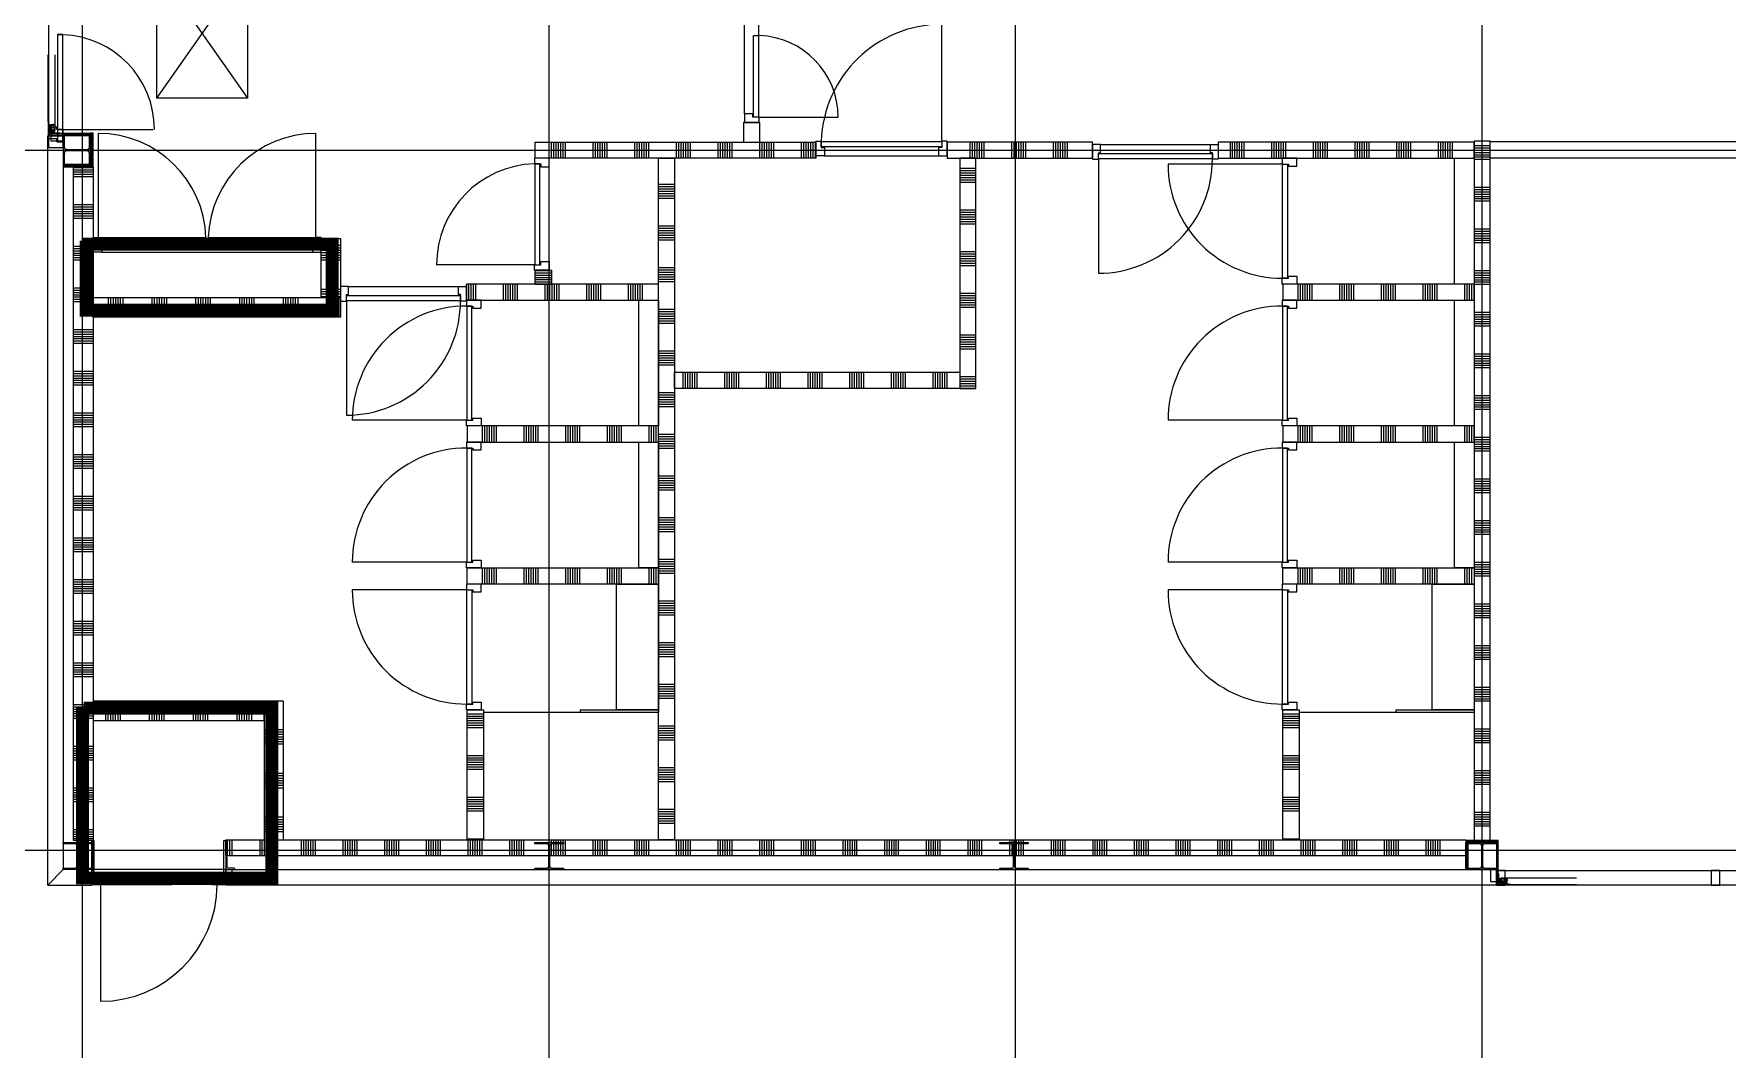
# Model space of a CAD drawing. Header units: millimetres. Extents: x -10134 to 185601, y -10232 to 93662.
# Drawn here: x 29807 to 42875, y 3586 to 11418 of the extents above; entities that cross this region are included whole.
import ezdxf

# ---------------------------------------------------------------- set-up
doc = ezdxf.new("R2010")
doc.units = ezdxf.units.MM
doc.header["$LTSCALE"] = 100
doc.linetypes.add('B0301', pattern=[2.5, 1.25, -0.625, 0, -0.625])
doc.linetypes.add('DASHDOT', pattern=[25.4, 12.7, -6.35, 0, -6.35])
for name, color, linetype in [('A--L21', 8, 'Continuous'), ('A--L22', 8, 'Continuous'), ('A--L28', 8, 'Continuous'), ('A--L31', 8, 'Continuous'), ('A--L32', 8, 'Continuous'), ('A--L65', 1, 'Continuous'), ('A-A22', 8, 'Continuous'), ('AL$7A---_STRAMIEN', 1, 'Continuous')]:
    doc.layers.add(name, color=color, linetype=linetype)

msp = doc.modelspace()

# ---------------------------------------------------------------- hatches: boundary and pattern name
at = {"layer": 'A--L28'}
h = msp.add_hatch(dxfattribs=at)
h.set_pattern_fill('ZIGZAG', color=256, scale=8.908432, angle=135, style=0)
h.set_pattern_definition([(225, (30323.035, 10610.62), (-40, -1e-14), [28.2843, -28.2843]), (135, (30303.035, 10590.62), (-1e-14, 40), [28.2843, -28.2843])])
h.paths.add_polyline_path([(30244, 10631), (30034, 10631), (30034, 10651), (30244, 10651)])
h = msp.add_hatch(dxfattribs=at)
h.set_pattern_fill('ANSI31', color=256, scale=2.6, angle=135, style=0)
h.set_pattern_definition([(180, (30244.009, 10627.993), (-3e-15, 8.255), [])])
h.paths.add_polyline_path([(30244, 10631), (30034, 10631), (30034, 10651), (30244, 10651)])
h = msp.add_hatch(dxfattribs=at)
h.set_pattern_fill('ZIGZAG', color=256, scale=8.908432, angle=225, style=0)
h.set_pattern_definition([(225, (30224.01, 10909.647), (-2e-14, -40), [28.2843, -28.2843]), (315, (30204.01, 10889.647), (40, -2e-14), [28.2843, -28.2843])])
h.paths.add_polyline_path([(30244, 10651), (30244, 10391), (30264, 10391), (30264, 10651)])
h = msp.add_hatch(dxfattribs=at)
h.set_pattern_fill('ANSI31', color=256, scale=2.6, angle=225, style=0)
h.set_pattern_definition([(270, (30241.381, 10830.62), (8.255, -5e-15), [])])
h.paths.add_polyline_path([(30244, 10651), (30244, 10391), (30264, 10391), (30264, 10651)])
h = msp.add_hatch(dxfattribs=at)
h.set_pattern_fill('ANSI31', color=256, scale=2.6, angle=135, style=0)
h.set_pattern_definition([(180, (30244.009, 10413.248), (-3e-15, -8.255), [])])
h.paths.add_polyline_path([(30244, 10411), (30034, 10411), (30034, 10391), (30244, 10391)])
h = msp.add_hatch(dxfattribs=at)
h.set_pattern_fill('ZIGZAG', color=256, scale=8.908432, angle=135, style=0)
h.set_pattern_definition([(135, (30323.035, 10430.62), (-40, 1e-14), [28.2843, -28.2843]), (225, (30303.035, 10450.62), (-1e-14, -40), [28.2843, -28.2843])])
h.paths.add_polyline_path([(30244, 10411), (30034, 10411), (30034, 10391), (30244, 10391)])
h = msp.add_hatch(dxfattribs=at)
h.set_pattern_fill('ANSI31', color=256, scale=1.95, angle=225, style=0)
h.set_pattern_definition([(90, (30252.038, 5135.62), (6.19125, 1e-15), [])])
h.paths.add_polyline_path([(30254, 4965), (30254, 5196), (30269, 5196), (30269, 4965)])
h = msp.add_hatch(dxfattribs=at)
h.set_pattern_fill('ZIGZAG', color=256, scale=6.681324, angle=225, style=0)
h.set_pattern_definition([(135, (30239.009, 5076.35), (-3e-15, 30), [21.213, -21.213]), (45, (30224.009, 5091.35), (30, 3e-15), [21.213, -21.213])])
h.paths.add_polyline_path([(30254, 4965), (30254, 5196), (30269, 5196), (30269, 4965)])
h = msp.add_hatch(dxfattribs=at)
h.set_pattern_fill('ANSI31', color=256, scale=1.95, angle=315, style=0)
h.set_pattern_definition([(0, (40886.5087, 5178.6496), (2e-15, 6.19125), [])])
h.paths.add_polyline_path([(40859, 5181), (41109, 5181), (41109, 5196), (40859, 5196)])
h = msp.add_hatch(dxfattribs=at)
h.set_pattern_fill('ZIGZAG', color=256, scale=6.681324, angle=315, style=0)
h.set_pattern_definition([(315, (40827.24, 5165.62), (30, -9e-15), [21.2132, -21.2132]), (45, (40842.24, 5150.62), (9e-15, 30), [21.2132, -21.2132])])
h.paths.add_polyline_path([(40859, 5181), (41109, 5181), (41109, 5196), (40859, 5196)])
h = msp.add_hatch(dxfattribs=at)
h.set_pattern_fill('ANSI31', color=256, scale=1.95, angle=225, style=0)
h.set_pattern_definition([(270, (40875.9794, 5180.62), (-6.19125, -3e-15), [])])
h.paths.add_polyline_path([(40874, 5181), (40874, 4971), (40859, 4971), (40859, 5181)])
h = msp.add_hatch(dxfattribs=at)
h.set_pattern_fill('ZIGZAG', color=256, scale=6.681324, angle=225, style=0)
h.set_pattern_definition([(315, (40889.009, 5239.89), (1e-14, -30), [21.2132, -21.2132]), (225, (40904.009, 5224.89), (-30, -1e-14), [21.2132, -21.2132])])
h.paths.add_polyline_path([(40874, 5181), (40874, 4971), (40859, 4971), (40859, 5181)])
h = msp.add_hatch(dxfattribs=at)
h.set_pattern_fill('ZIGZAG', color=256, scale=6.681324, angle=225, style=0)
h.set_pattern_definition([(225, (41079.009, 5239.89), (-1e-14, -30), [21.2132, -21.2132]), (315, (41064.009, 5224.89), (30, -1e-14), [21.2132, -21.2132])])
h.paths.add_polyline_path([(41094, 5181), (41094, 4965), (41109, 4965), (41109, 5181)])
h = msp.add_hatch(dxfattribs=at)
h.set_pattern_fill('ANSI31', color=256, scale=1.95, angle=225, style=0)
h.set_pattern_definition([(270, (41092.038, 5180.62), (6.19125, -3e-15), [])])
h.paths.add_polyline_path([(41094, 5181), (41094, 4965), (41109, 4965), (41109, 5181)])
at = {"layer": 'A-A22'}
h = msp.add_hatch(dxfattribs=at)
h.set_pattern_fill('SWAND', color=256, scale=2.857143, angle=270, style=0)
h.set_pattern_definition([(360, (40921.5, 10235.7), (2e-13, 321.429), []), (360, (40921.5, 10217.84), (2e-13, 321.429), []), (360, (40921.5, 10199.98), (2e-13, 321.429), []), (360, (40921.5, 10182.12), (2e-13, 321.429), []), (360, (40921.5, 10164.26), (2e-13, 321.429), []), (360, (40921.5, 10146.4), (2e-13, 321.429), []), (360, (40921.5, 10128.55), (2e-13, 321.429), [])])
h.paths.add_polyline_path([(40922, 5196), (41047, 5196), (41047, 10590), (40922, 10590)])
h = msp.add_hatch(dxfattribs=at)
h.set_pattern_fill('SWAND', color=256, scale=2.857143, angle=360, style=0)
h.set_pattern_definition([(270, (36053.08, 10558.12), (-321.43, -1e-13), []), (270, (36070.94, 10558.12), (-321.43, -1e-13), []), (270, (36088.8, 10558.12), (-321.43, -1e-13), []), (270, (36106.65, 10558.12), (-321.43, -1e-13), []), (270, (36124.5, 10558.12), (-321.43, -1e-13), []), (270, (36142.37, 10558.12), (-321.43, -1e-13), []), (270, (36160.22, 10558.12), (-321.43, -1e-13), [])])
h.paths.add_polyline_path([(35842, 10583), (35842, 10458), (33677, 10458), (33677, 10583)])
h = msp.add_hatch(dxfattribs=at)
h.set_pattern_fill('SWAND', color=256, scale=2.857143, angle=270, style=0)
h.set_pattern_definition([(360, (34627, 6615.7), (1e-13, -321.429), []), (360, (34627, 6633.55), (1e-13, -321.429), []), (360, (34627, 6651.4), (1e-13, -321.429), []), (360, (34627, 6669.26), (1e-13, -321.429), []), (360, (34627, 6687.12), (1e-13, -321.429), []), (360, (34627, 6704.98), (1e-13, -321.429), []), (360, (34627, 6722.83), (1e-13, -321.429), [])])
h.paths.add_polyline_path([(34627, 10458), (34752, 10458), (34752, 5201), (34627, 5201)])
h = msp.add_hatch(dxfattribs=at)
h.set_pattern_fill('SWAND', color=256, scale=2.857143, angle=360, style=0)
h.set_pattern_definition([(270, (35854.94, 10558.12), (321.43, -1e-13), []), (270, (35837.08, 10558.12), (321.43, -1e-13), []), (270, (35819.22, 10558.12), (321.43, -1e-13), []), (270, (35801.36, 10558.12), (321.43, -1e-13), []), (270, (35783.5, 10558.12), (321.43, -1e-13), []), (270, (35765.65, 10558.12), (321.43, -1e-13), []), (270, (35747.8, 10558.12), (321.43, -1e-13), [])])
h.paths.add_polyline_path([(36856, 10583), (36856, 10458), (37978, 10458), (37978, 10583)])
h = msp.add_hatch(dxfattribs=at)
h.set_pattern_fill('SWAND', color=256, scale=2.857143, angle=270, style=0)
h.set_pattern_definition([(360, (36977.5, 10382), (2e-13, 321.43), []), (360, (36977.5, 10364.15), (2e-13, 321.43), []), (360, (36977.5, 10346.3), (2e-13, 321.43), []), (360, (36977.5, 10328.43), (2e-13, 321.43), []), (360, (36977.5, 10310.58), (2e-13, 321.43), []), (360, (36977.5, 10292.72), (2e-13, 321.43), []), (360, (36977.5, 10274.86), (2e-13, 321.43), [])])
h.paths.add_polyline_path([(36953, 8683), (37078, 8683), (37078, 10458), (36953, 10458)])
h = msp.add_hatch(dxfattribs=at)
h.set_pattern_fill('SWAND', color=256, scale=2.857143, angle=180, style=0)
h.set_pattern_definition([(270, (40433.74, 10558.12), (321.43, -2e-13), []), (270, (40415.9, 10558.12), (321.43, -2e-13), []), (270, (40398.03, 10558.12), (321.43, -2e-13), []), (270, (40380.17, 10558.12), (321.43, -2e-13), []), (270, (40362.3, 10558.12), (321.43, -2e-13), []), (270, (40344.46, 10558.12), (321.43, -2e-13), []), (270, (40326.6, 10558.12), (321.43, -2e-13), [])])
h.paths.add_polyline_path([(38948, 10583), (38948, 10458), (40922, 10458), (40922, 10583)])
h = msp.add_hatch(dxfattribs=at)
h.set_pattern_fill('SWAND', color=256, scale=2.857143, angle=270, style=0)
h.set_pattern_definition([(0, (19388.1, 16852.16), (8e-14, 321.4286), []), (0, (19388.1, 16834.3), (8e-14, 321.4286), []), (0, (19388.1, 16816.45), (8e-14, 321.4286), []), (0, (19388.1, 16798.6), (8e-14, 321.4286), []), (0, (19388.1, 16780.73), (8e-14, 321.4286), []), (0, (19388.1, 16762.88), (8e-14, 321.4286), []), (0, (19388.1, 16745.02), (8e-14, 321.4286), [])])
h.paths.add_polyline_path([(30114, 10391), (30264, 10391), (30264, 5196), (30114, 5196)])
h = msp.add_hatch(dxfattribs=at)
h.set_pattern_fill('SWAND', color=256, scale=3, angle=270, style=0)
h.set_pattern_definition([(0, (19358.1, 16874.16), (8e-14, 337.5), []), (0, (19358.1, 16855.4), (8e-14, 337.5), []), (0, (19358.1, 16836.66), (8e-14, 337.5), []), (0, (19358.1, 16817.9), (8e-14, 337.5), []), (0, (19358.1, 16799.16), (8e-14, 337.5), []), (0, (19358.1, 16780.4), (8e-14, 337.5), []), (0, (19358.1, 16761.66), (8e-14, 337.5), [])])
h.paths.add_polyline_path([(32175, 9383), (32025, 9383), (32025, 9840), (32175, 9840)])
h = msp.add_hatch(dxfattribs=at)
h.set_pattern_fill('SWAND', color=256, scale=2.857143, angle=270, style=0)
h.set_pattern_definition([(180, (33777, 10557.28), (-1e-13, 321.43), []), (180, (33777, 10539.42), (-1e-13, 321.43), []), (180, (33777, 10521.57), (-1e-13, 321.43), []), (180, (33777, 10503.7), (-1e-13, 321.43), []), (180, (33777, 10485.85), (-1e-13, 321.43), []), (180, (33777, 10468), (-1e-13, 321.43), []), (180, (33777, 10450.14), (-1e-13, 321.43), [])])
h.paths.add_polyline_path([(33802, 9477), (33677, 9477), (33677, 9735), (33802, 9735)])
h = msp.add_hatch(dxfattribs=at)
h.set_pattern_fill('SWAND', color=256, scale=2.857143, angle=360, style=0)
h.set_pattern_definition([(90, (31181.9, 8333.4), (-321.429, 2e-13), []), (90, (31199.75, 8333.4), (-321.429, 2e-13), []), (90, (31217.6, 8333.4), (-321.43, 2e-13), []), (90, (31235.47, 8333.4), (-321.43, 2e-13), []), (90, (31253.32, 8333.4), (-321.43, 2e-13), []), (90, (31271.18, 8333.4), (-321.43, 2e-13), []), (90, (31289.04, 8333.4), (-321.43, 2e-13), [])])
h.paths.add_polyline_path([(34627, 9363), (34627, 9488), (33145, 9488), (33145, 9363)])
h = msp.add_hatch(dxfattribs=at)
h.set_pattern_fill('SWAND', color=256, scale=2.857143, angle=360, style=0)
h.set_pattern_definition([(270, (41600.62, 9463.12), (321.43, -1e-13), []), (270, (41582.77, 9463.12), (321.43, -1e-13), []), (270, (41564.9, 9463.12), (321.43, -1e-13), []), (270, (41547.05, 9463.12), (321.43, -1e-13), []), (270, (41529.2, 9463.12), (321.43, -1e-13), []), (270, (41511.34, 9463.12), (321.43, -1e-13), []), (270, (41493.48, 9463.12), (321.43, -1e-13), [])])
h.paths.add_polyline_path([(39447, 9488), (39447, 9363), (40922, 9363), (40922, 9488)])
h = msp.add_hatch(dxfattribs=at)
h.set_pattern_fill('SWAND', color=256, scale=3, angle=180, style=0)
h.set_pattern_definition([(270, (19358.1, 17074.16), (337.5, -6e-14), []), (270, (19339.35, 17074.16), (337.5, -6e-14), []), (270, (19320.6, 17074.16), (337.5, -6e-14), []), (270, (19301.85, 17074.16), (337.5, -6e-14), []), (270, (19283.1, 17074.16), (337.5, -6e-14), []), (270, (19264.35, 17074.16), (337.5, -6e-14), []), (270, (19245.6, 17074.16), (337.5, -6e-14), [])])
h.paths.add_polyline_path([(32175, 9383), (32175, 9233), (30264, 9233), (30264, 9383)])
h = msp.add_hatch(dxfattribs=at)
h.set_pattern_fill('SWAND', color=256, scale=2.857143, angle=360, style=0)
h.set_pattern_definition([(90, (36211.55, 8708.12), (321.43, 1e-13), []), (90, (36193.7, 8708.12), (321.43, 1e-13), []), (90, (36175.84, 8708.12), (321.43, 1e-13), []), (90, (36157.98, 8708.12), (321.43, 1e-13), []), (90, (36140.12, 8708.12), (321.43, 1e-13), []), (90, (36122.26, 8708.12), (321.43, 1e-13), []), (90, (36104.4, 8708.12), (321.43, 1e-13), [])])
h.paths.add_polyline_path([(34752, 8683), (34752, 8808), (36953, 8808), (36953, 8683)])
h = msp.add_hatch(dxfattribs=at)
h.set_pattern_fill('SWAND', color=256, scale=2.857143, angle=360, style=0)
h.set_pattern_definition([(270, (35306.12, 8368.12), (321.43, -1e-13), []), (270, (35288.27, 8368.12), (321.43, -1e-13), []), (270, (35270.4, 8368.12), (321.43, -1e-13), []), (270, (35252.55, 8368.12), (321.43, -1e-13), []), (270, (35234.7, 8368.12), (321.43, -1e-13), []), (270, (35216.84, 8368.12), (321.43, -1e-13), []), (270, (35198.98, 8368.12), (321.43, -1e-13), [])])
h.paths.add_polyline_path([(33152, 8393), (33152, 8268), (34627, 8268), (34627, 8393)])
h = msp.add_hatch(dxfattribs=at)
h.set_pattern_fill('SWAND', color=256, scale=2.857143, angle=360, style=0)
h.set_pattern_definition([(270, (41600.62, 8368.12), (321.43, -1e-13), []), (270, (41582.77, 8368.12), (321.43, -1e-13), []), (270, (41564.9, 8368.12), (321.43, -1e-13), []), (270, (41547.05, 8368.12), (321.43, -1e-13), []), (270, (41529.2, 8368.12), (321.43, -1e-13), []), (270, (41511.34, 8368.12), (321.43, -1e-13), []), (270, (41493.48, 8368.12), (321.43, -1e-13), [])])
h.paths.add_polyline_path([(39447, 8393), (39447, 8268), (40922, 8268), (40922, 8393)])
h = msp.add_hatch(dxfattribs=at)
h.set_pattern_fill('SWAND', color=256, scale=2.857143, angle=360, style=0)
h.set_pattern_definition([(90, (35306.12, 7198.12), (321.43, 1e-13), []), (90, (35288.27, 7198.12), (321.43, 1e-13), []), (90, (35270.4, 7198.12), (321.43, 1e-13), []), (90, (35252.55, 7198.12), (321.43, 1e-13), []), (90, (35234.7, 7198.12), (321.43, 1e-13), []), (90, (35216.84, 7198.12), (321.43, 1e-13), []), (90, (35198.98, 7198.12), (321.43, 1e-13), [])])
h.paths.add_polyline_path([(33152, 7173), (33152, 7298), (34627, 7298), (34627, 7173)])
h = msp.add_hatch(dxfattribs=at)
h.set_pattern_fill('SWAND', color=256, scale=2.857143, angle=360, style=0)
h.set_pattern_definition([(90, (41600.62, 7198.12), (321.43, 1e-13), []), (90, (41582.77, 7198.12), (321.43, 1e-13), []), (90, (41564.9, 7198.12), (321.43, 1e-13), []), (90, (41547.05, 7198.12), (321.43, 1e-13), []), (90, (41529.2, 7198.12), (321.43, 1e-13), []), (90, (41511.34, 7198.12), (321.43, 1e-13), []), (90, (41493.48, 7198.12), (321.43, 1e-13), [])])
h.paths.add_polyline_path([(39447, 7173), (39447, 7298), (40922, 7298), (40922, 7173)])
h = msp.add_hatch(dxfattribs=at)
h.set_pattern_fill('SWAND', color=256, scale=3, angle=180, style=0)
h.set_pattern_definition([(270, (19338.1, 17272.16), (337.5, -6e-14), []), (270, (19319.35, 17272.16), (337.5, -6e-14), []), (270, (19300.6, 17272.16), (337.5, -6e-14), []), (270, (19281.85, 17272.16), (337.5, -6e-14), []), (270, (19263.1, 17272.16), (337.5, -6e-14), []), (270, (19244.35, 17272.16), (337.5, -6e-14), []), (270, (19225.6, 17272.16), (337.5, -6e-14), [])])
h.paths.add_polyline_path([(31584, 6121), (31584, 6271), (30264, 6271), (30264, 6121)])
h = msp.add_hatch(dxfattribs=at)
h.set_pattern_fill('SWAND', color=256, scale=3, angle=270, style=0)
h.set_pattern_definition([(0, (18907.1, 16852.16), (8e-14, 337.5), []), (0, (18907.1, 16833.4), (8e-14, 337.5), []), (0, (18907.1, 16814.66), (8e-14, 337.5), []), (0, (18907.1, 16795.9), (8e-14, 337.5), []), (0, (18907.1, 16777.16), (8e-14, 337.5), []), (0, (18907.1, 16758.4), (8e-14, 337.5), []), (0, (18907.1, 16739.66), (8e-14, 337.5), [])])
h.paths.add_polyline_path([(31734, 6271), (31584, 6271), (31584, 5201), (31734, 5201)])
h = msp.add_hatch(dxfattribs=at)
h.set_pattern_fill('SWAND', color=256, scale=2.857143, angle=270, style=0)
h.set_pattern_definition([(180, (33252, 7459), (-2e-13, 321.43), []), (180, (33252, 7441.15), (-2e-13, 321.43), []), (180, (33252, 7423.3), (-2e-13, 321.43), []), (180, (33252, 7405.43), (-2e-13, 321.43), []), (180, (33252, 7387.58), (-2e-13, 321.43), []), (180, (33252, 7369.72), (-2e-13, 321.43), []), (180, (33252, 7351.86), (-2e-13, 321.43), [])])
h.paths.add_polyline_path([(33277, 5201), (33152, 5201), (33152, 6203), (33277, 6203)])
h = msp.add_hatch(dxfattribs=at)
h.set_pattern_fill('SWAND', color=256, scale=2.857143, angle=270, style=0)
h.set_pattern_definition([(180, (39546.5, 7459), (-2e-13, 321.43), []), (180, (39546.5, 7441.15), (-2e-13, 321.43), []), (180, (39546.5, 7423.3), (-2e-13, 321.43), []), (180, (39546.5, 7405.43), (-2e-13, 321.43), []), (180, (39546.5, 7387.58), (-2e-13, 321.43), []), (180, (39546.5, 7369.72), (-2e-13, 321.43), []), (180, (39546.5, 7351.86), (-2e-13, 321.43), [])])
h.paths.add_polyline_path([(39572, 5201), (39447, 5201), (39447, 6203), (39572, 6203)])
h = msp.add_hatch(dxfattribs=at)
h.set_pattern_fill('SWAND', color=256, scale=2.857143, style=0)
h.set_pattern_definition([(90, (19338.1, 16852.16), (-321.4286, 2e-14), []), (90, (19355.96, 16852.16), (-321.4286, 2e-14), []), (90, (19373.82, 16852.16), (-321.4286, 2e-14), []), (90, (19391.68, 16852.16), (-321.4286, 2e-14), []), (90, (19409.53, 16852.16), (-321.4286, 2e-14), []), (90, (19427.4, 16852.16), (-321.4286, 2e-14), []), (90, (19445.25, 16852.16), (-321.4286, 2e-14), [])])
h.paths.add_polyline_path([(40859, 5201), (40859, 5076), (31288, 5076), (31288, 5201)])

# ---------------------------------------------------------------- linework, layer by layer
at = {"layer": 'A--L21'}
for points in [[(29914, 4851), (29914, 10631), (30034, 10631), (30034, 4971)], [(30114, 10391), (30264, 10391), (30264, 5196), (30114, 5196)], [(29914, 4851), (30254, 4851), (30254, 4971), (30034, 4971)], [(41094, 4851), (31288, 4851), (31288, 4971), (41094, 4971)]]:
    msp.add_lwpolyline(points, close=True, dxfattribs=at)
msp.add_lwpolyline([(31359, 4971), (31359, 4975, 0.414214), (31353, 4981), (31310, 4981, -0.414214), (31298, 4993), (31298, 5065, 0.414214), (31292, 5071), (31288, 5071), (31288, 4971)], format="xyb", close=True, dxfattribs=at)
at = {"layer": 'A--L22'}
for p, q in [((29920, 12148), (29920, 10631)), ((30757, 10921), (31457, 11921)), ((30757, 11921), (31457, 10921)), ((43211, 10584), (41047, 10584)), ((43211, 10459), (41047, 10459)), ((34027, 6183), (33277, 6183)), ((40322, 6183), (39572, 6183))]:
    msp.add_line(p, q, dxfattribs=at)
for points in [[(30757, 11921), (31457, 11921), (31457, 10921), (30757, 10921)], [(35285, 10583), (35410, 10583), (35410, 10733), (35285, 10733)], [(35405, 10775), (35355, 10775), (35355, 10800), (35291, 10800), (35291, 10733), (35405, 10733)], [(40922, 5196), (41047, 5196), (41047, 10590), (40922, 10590)], [(35842, 10583), (35842, 10458), (33677, 10458), (33677, 10583)], [(34627, 10458), (34752, 10458), (34752, 5201), (34627, 5201)], [(36856, 10583), (36856, 10458), (37978, 10458), (37978, 10583)], [(36953, 8683), (37078, 8683), (37078, 10458), (36953, 10458)], [(38948, 10583), (38948, 10458), (40922, 10458), (40922, 10583)], [(40772, 9488), (40772, 10458), (40922, 10458), (40922, 9488)], [(32175, 9383), (32025, 9383), (32025, 9840), (32175, 9840)], [(33802, 9488), (33677, 9488), (33677, 9594), (33802, 9594)], [(34627, 9363), (34627, 9488), (33145, 9488), (33145, 9363)], [(39447, 9488), (39447, 9363), (40922, 9363), (40922, 9488)], [(32175, 9383), (32175, 9233), (30264, 9233), (30264, 9383)], [(34477, 8393), (34477, 9363), (34627, 9363), (34627, 8393)], [(40772, 8393), (40772, 9363), (40922, 9363), (40922, 8393)], [(34752, 8683), (34752, 8808), (36953, 8808), (36953, 8683)], [(33152, 8393), (33152, 8268), (34627, 8268), (34627, 8393)], [(39447, 8393), (39447, 8268), (40922, 8268), (40922, 8393)], [(34477, 7298), (34477, 8268), (34627, 8268), (34627, 7298)], [(40772, 7298), (40772, 8268), (40922, 8268), (40922, 7298)], [(33152, 7173), (33152, 7298), (34627, 7298), (34627, 7173)], [(39447, 7173), (39447, 7298), (40922, 7298), (40922, 7173)], [(34627, 7173), (34627, 6203), (34305, 6203), (34305, 7173)], [(34627, 7173), (34627, 6203), (34305, 6203), (34305, 7173)], [(40922, 7173), (40922, 6203), (40599, 6203), (40599, 7173)], [(31584, 6121), (31584, 6271), (30264, 6271), (30264, 6121)], [(31734, 6271), (31584, 6271), (31584, 5201), (31734, 5201)], [(33277, 5201), (33152, 5201), (33152, 6203), (33277, 6203)], [(34627, 6203), (34627, 6183), (34027, 6183), (34027, 6203)], [(39572, 5201), (39447, 5201), (39447, 6203), (39572, 6203)], [(40922, 6203), (40922, 6183), (40322, 6183), (40322, 6203)], [(40859, 5201), (40859, 5076), (31288, 5076), (31288, 5201)]]:
    msp.add_lwpolyline(points, close=True, dxfattribs=at)
at = {"layer": 'A--L28'}
for points in [[(29994, 10636), (29927, 10636), (29927, 10651), (29994, 10651)], [(29942, 10590), (29942, 10636), (30034, 10636), (30034, 10590)], [(30259, 10636), (29994, 10636), (29994, 10651), (30259, 10651)], [(30244, 10631), (30034, 10631), (30034, 10651), (30244, 10651)], [(30244, 10651), (30244, 10391), (30264, 10391), (30264, 10651)], [(30244, 10411), (30034, 10411), (30034, 10391), (30244, 10391)], [(30254, 4965), (30254, 5196), (30269, 5196), (30269, 4965)], [(30254, 5196), (30254, 4930), (30269, 4930), (30269, 5196)], [(31288, 5196), (31288, 4930), (31273, 4930), (31273, 5196)], [(40859, 5181), (41109, 5181), (41109, 5196), (40859, 5196)], [(40874, 5181), (40874, 4971), (40859, 4971), (40859, 5181)], [(41094, 5196), (41094, 4930), (41109, 4930), (41109, 5196)], [(41094, 5181), (41094, 4965), (41109, 4965), (41109, 5181)], [(30208, 4878), (30254, 4878), (30254, 4971), (30208, 4971)], [(31334, 4878), (31288, 4878), (31288, 4971), (31334, 4971)], [(41048, 4878), (41094, 4878), (41094, 4971), (41048, 4971)], [(30254, 4930), (30254, 4863), (30269, 4863), (30269, 4930)], [(31288, 4930), (31288, 4863), (31273, 4863), (31273, 4930)], [(41094, 4930), (41094, 4863), (41109, 4863), (41109, 4930)]]:
    msp.add_lwpolyline(points, close=True, dxfattribs=at)
for points in [[(30045, 10631), (30034, 10631), (30034, 10411), (30045, 10411), (30045, 10499, -0.414214), (30063, 10517), (30215, 10517, -0.414214), (30233, 10499), (30233, 10411), (30244, 10411), (30244, 10631), (30233, 10631), (30233, 10542, -0.414214), (30215, 10524), (30063, 10524, -0.414214), (30045, 10542)], [(30254, 4982), (30254, 4971), (30034, 4971), (30034, 4982), (30123, 4982, 0.414214), (30141, 5000), (30141, 5152, 0.414214), (30123, 5170), (30034, 5170), (30034, 5181), (30254, 5181), (30254, 5170), (30166, 5170, 0.414214), (30148, 5152), (30148, 5000, 0.414214), (30166, 4982)], [(33894, 4982), (33894, 4971), (33674, 4971), (33674, 4982), (33763, 4982, 0.414214), (33781, 5000), (33781, 5152, 0.414214), (33763, 5170), (33674, 5170), (33674, 5181), (33894, 5181), (33894, 5170), (33806, 5170, 0.414214), (33788, 5152), (33788, 5000, 0.414214), (33806, 4982)], [(37482, 4982), (37482, 4971), (37262, 4971), (37262, 4982), (37350, 4982, 0.414214), (37368, 5000), (37368, 5152, 0.414214), (37350, 5170), (37262, 5170), (37262, 5181), (37482, 5181), (37482, 5170), (37393, 5170, 0.414214), (37375, 5152), (37375, 5000, 0.414214), (37393, 4982)], [(41094, 4982), (41094, 4971), (40874, 4971), (40874, 4982), (40963, 4982, 0.414214), (40981, 5000), (40981, 5152, 0.414214), (40963, 5170), (40874, 5170), (40874, 5181), (41094, 5181), (41094, 5170), (41006, 5170, 0.414214), (40988, 5152), (40988, 5000, 0.414214), (41006, 4982)]]:
    msp.add_lwpolyline(points, format="xyb", close=True, dxfattribs=at)
at = {"layer": 'A--L31'}
for p, q in [((35402, 10775), (35402, 11705)), ((35362, 10775), (35362, 11405)), ((35362, 11405), (35402, 11405)), ((29918, 10741), (29918, 11255)), ((29971, 10721), (29971, 11255)), ((31288, 4971), (30184, 4971)), ((30339, 4907), (30873, 4907)), ((30359, 4855), (30873, 4855)), ((31202, 4907), (30668, 4907)), ((31182, 4855), (30668, 4855)), ((41179, 4907), (41713, 4907)), ((41199, 4855), (41713, 4855))]:
    msp.add_line(p, q, dxfattribs=at)
at = {"layer": 'A--L31', "linetype": 'B0301'}
for p, q in [((29943, 10658), (29943, 10636)), ((30277, 4880), (30254, 4880)), ((31265, 4880), (31287, 4880)), ((41117, 4880), (41094, 4880))]:
    msp.add_line(p, q, dxfattribs=at)
at = {"layer": 'A--L31'}
for points in [[(29991, 10681), (30031, 10681), (30031, 11411), (29991, 11411)], [(29920, 10716), (29920, 10731), (29922, 10731), (29922, 10729), (29924, 10729), (29924, 10732), (29923, 10733), (29922, 10733), (29922, 10732), (29920, 10732), (29920, 10739), (29922, 10739), (29922, 10739), (29923, 10739), (29924, 10739), (29924, 10741), (29918, 10741), (29918, 10702), (29926, 10702), (29926, 10695), (29932, 10695), (29932, 10696), (29931, 10697), (29928, 10696), (29928, 10701), (29931, 10700), (29931, 10703), (29928, 10704), (29928, 10706), (29931, 10707), (29931, 10710), (29928, 10709), (29928, 10714), (29931, 10713), (29932, 10715), (29932, 10716), (29924, 10716), (29924, 10718), (29922, 10718), (29922, 10716)], [(29969, 10680), (29965, 10680), (29965, 10678), (29969, 10678), (29969, 10674), (29965, 10674), (29965, 10673), (29971, 10673), (29971, 10721), (29968, 10721), (29967, 10720), (29967, 10719), (29969, 10719), (29969, 10716), (29955, 10716), (29955, 10719), (29957, 10719), (29957, 10720), (29956, 10721), (29953, 10721), (29953, 10716), (29938, 10716), (29938, 10715), (29939, 10713), (29942, 10714), (29942, 10709), (29939, 10710), (29939, 10707), (29942, 10706), (29942, 10704), (29939, 10703), (29939, 10700), (29942, 10701), (29942, 10696), (29939, 10697), (29938, 10696), (29938, 10695), (29942, 10695), (29942, 10690), (29946, 10690), (29946, 10692), (29944, 10692), (29944, 10695), (29964, 10695), (29964, 10692), (29962, 10692), (29962, 10690), (29966, 10690), (29966, 10695), (29969, 10695)], [(29923, 10663), (29920, 10662), (29920, 10667), (29923, 10666), (29923, 10669), (29920, 10668), (29920, 10673), (29923, 10672), (29924, 10673), (29924, 10674), (29920, 10674), (29920, 10677), (29923, 10677), (29923, 10678), (29922, 10679), (29920, 10679), (29920, 10689), (29922, 10689), (29922, 10687), (29924, 10687), (29924, 10690), (29923, 10691), (29922, 10691), (29922, 10690), (29920, 10690), (29920, 10697), (29922, 10697), (29922, 10697), (29923, 10697), (29924, 10697), (29924, 10699), (29918, 10699), (29918, 10636), (29924, 10636), (29924, 10637), (29923, 10638), (29922, 10638), (29922, 10637), (29920, 10637), (29920, 10644), (29922, 10644), (29922, 10644), (29923, 10644), (29924, 10644), (29924, 10648), (29922, 10648), (29922, 10646), (29920, 10646), (29920, 10656), (29922, 10656), (29923, 10657), (29923, 10658), (29920, 10658), (29920, 10661), (29924, 10661), (29924, 10662)], [(29926, 10714), (29920, 10714), (29920, 10704), (29926, 10704)], [(30034, 10681), (29984, 10681), (29984, 10698), (29920, 10698), (29920, 10631), (30034, 10631)], [(29934, 10691), (29930, 10682), (29924, 10681), (29920, 10680), (29921, 10679), (29922, 10679), (29923, 10678), (29923, 10677), (29921, 10676), (29921, 10674), (29934, 10674), (29934, 10676), (29933, 10677), (29933, 10678), (29934, 10679), (29934, 10679), (29935, 10680), (29932, 10681), (29935, 10688), (29935, 10691)], [(29932, 10672), (29934, 10673), (29934, 10668), (29932, 10669), (29923, 10669), (29920, 10668), (29920, 10673), (29923, 10672)], [(29932, 10666), (29934, 10667), (29934, 10662), (29932, 10663), (29923, 10663), (29920, 10662), (29920, 10667), (29923, 10666)], [(29924, 10699), (29925, 10700), (29926, 10700), (29926, 10695), (29925, 10695), (29924, 10690), (29923, 10691), (29921, 10691), (29921, 10697), (29923, 10697), (29924, 10697)], [(29931, 10713), (29928, 10714), (29928, 10709), (29931, 10710), (29939, 10710), (29942, 10709), (29942, 10714), (29939, 10713)], [(29942, 10696), (29942, 10701), (29939, 10700), (29931, 10700), (29928, 10701), (29928, 10696), (29931, 10697), (29936, 10697), (29936, 10689), (29938, 10689), (29938, 10697), (29939, 10697)], [(29962, 10663), (29936, 10663), (29936, 10672), (29962, 10672)], [(29944, 10697), (29944, 10714), (29969, 10714), (29969, 10697)], [(29964, 10666), (29964, 10651), (30004, 10651), (30004, 10653), (29966, 10653), (29966, 10666)], [(30281, 4859), (30281, 4857), (30285, 4857), (30284, 4859), (30288, 4859), (30287, 4857), (30291, 4857), (30290, 4859), (30291, 4860), (30293, 4860), (30293, 4857), (30296, 4857), (30296, 4859), (30297, 4859), (30298, 4858), (30298, 4857), (30307, 4857), (30307, 4859), (30305, 4859), (30305, 4860), (30309, 4860), (30310, 4860), (30310, 4859), (30309, 4859), (30309, 4857), (30316, 4857), (30316, 4859), (30315, 4859), (30315, 4860), (30316, 4860), (30317, 4860), (30317, 4855), (30254, 4855), (30254, 4860), (30256, 4860), (30257, 4860), (30257, 4859), (30256, 4859), (30256, 4857), (30263, 4857), (30263, 4859), (30262, 4859), (30262, 4860), (30263, 4860), (30267, 4860), (30267, 4859), (30264, 4859), (30264, 4857), (30274, 4857), (30274, 4858), (30275, 4859), (30276, 4859), (30276, 4857), (30279, 4857), (30279, 4860), (30280, 4860)], [(30284, 4900), (30269, 4900), (30269, 4940), (30271, 4940), (30271, 4902), (30284, 4902)], [(30281, 4898), (30281, 4873), (30291, 4873), (30291, 4898)], [(30284, 4868), (30285, 4871), (30281, 4871), (30281, 4868), (30281, 4859), (30281, 4857), (30285, 4857), (30284, 4859)], [(30290, 4868), (30291, 4871), (30287, 4871), (30288, 4868), (30288, 4859), (30287, 4857), (30291, 4857), (30290, 4859)], [(30298, 4905), (30298, 4901), (30297, 4901), (30297, 4905), (30293, 4905), (30293, 4901), (30291, 4901), (30291, 4907), (30339, 4907), (30339, 4904), (30338, 4903), (30337, 4903), (30337, 4905), (30334, 4905), (30334, 4891), (30337, 4891), (30337, 4893), (30338, 4893), (30339, 4892), (30339, 4889), (30334, 4889), (30334, 4875), (30333, 4875), (30332, 4876), (30333, 4878), (30328, 4878), (30329, 4876), (30326, 4876), (30325, 4878), (30323, 4878), (30322, 4876), (30319, 4876), (30320, 4878), (30315, 4878), (30316, 4876), (30314, 4875), (30313, 4875), (30313, 4879), (30308, 4879), (30308, 4883), (30310, 4883), (30310, 4881), (30313, 4881), (30313, 4900), (30310, 4900), (30310, 4898), (30308, 4898), (30308, 4902), (30313, 4902), (30313, 4905)], [(30309, 4871), (30301, 4867), (30299, 4861), (30298, 4857), (30298, 4857), (30298, 4858), (30297, 4859), (30296, 4859), (30295, 4858), (30293, 4858), (30293, 4870), (30295, 4871), (30296, 4869), (30297, 4869), (30298, 4870), (30298, 4871), (30298, 4871), (30299, 4869), (30306, 4872), (30310, 4872)], [(30315, 4878), (30320, 4878), (30319, 4876), (30319, 4867), (30320, 4865), (30315, 4865), (30316, 4867), (30316, 4873), (30308, 4873), (30308, 4875), (30316, 4875), (30316, 4876)], [(30318, 4860), (30319, 4861), (30319, 4862), (30313, 4862), (30313, 4861), (30309, 4860), (30310, 4860), (30310, 4857), (30315, 4857), (30315, 4860), (30316, 4860)], [(30334, 4857), (30349, 4857), (30349, 4859), (30347, 4859), (30347, 4860), (30351, 4860), (30352, 4860), (30352, 4859), (30351, 4859), (30351, 4857), (30358, 4857), (30358, 4859), (30357, 4859), (30357, 4860), (30358, 4860), (30359, 4860), (30359, 4855), (30321, 4855), (30321, 4862), (30313, 4862), (30313, 4868), (30314, 4868), (30316, 4867), (30315, 4865), (30320, 4865), (30319, 4867), (30322, 4867), (30323, 4865), (30325, 4865), (30326, 4867), (30329, 4867), (30328, 4865), (30333, 4865), (30332, 4867), (30333, 4868), (30334, 4868), (30334, 4860), (30337, 4860), (30337, 4859), (30334, 4859)], [(30315, 4881), (30332, 4881), (30332, 4905), (30315, 4905)], [(30332, 4862), (30332, 4857), (30323, 4857), (30323, 4862)], [(30332, 4867), (30333, 4865), (30328, 4865), (30329, 4867), (30329, 4876), (30328, 4878), (30333, 4878), (30332, 4876)], [(31207, 4857), (31192, 4857), (31192, 4859), (31195, 4859), (31195, 4860), (31191, 4860), (31190, 4860), (31190, 4859), (31191, 4859), (31191, 4857), (31184, 4857), (31184, 4859), (31185, 4859), (31185, 4860), (31184, 4860), (31182, 4860), (31182, 4855), (31221, 4855), (31221, 4862), (31228, 4862), (31228, 4868), (31227, 4868), (31226, 4867), (31227, 4865), (31222, 4865), (31223, 4867), (31220, 4867), (31219, 4865), (31217, 4865), (31216, 4867), (31213, 4867), (31214, 4865), (31209, 4865), (31210, 4867), (31208, 4868), (31207, 4868), (31207, 4860), (31205, 4860), (31205, 4859), (31207, 4859)], [(31243, 4905), (31243, 4901), (31245, 4901), (31245, 4905), (31249, 4905), (31249, 4901), (31250, 4901), (31250, 4907), (31202, 4907), (31202, 4904), (31203, 4903), (31204, 4903), (31204, 4905), (31207, 4905), (31207, 4891), (31204, 4891), (31204, 4893), (31203, 4893), (31202, 4892), (31202, 4889), (31207, 4889), (31207, 4875), (31208, 4875), (31210, 4876), (31209, 4878), (31214, 4878), (31213, 4876), (31216, 4876), (31217, 4878), (31219, 4878), (31220, 4876), (31223, 4876), (31222, 4878), (31227, 4878), (31226, 4876), (31227, 4875), (31228, 4875), (31228, 4879), (31233, 4879), (31233, 4883), (31231, 4883), (31231, 4881), (31228, 4881), (31228, 4900), (31231, 4900), (31231, 4898), (31233, 4898), (31233, 4902), (31228, 4902), (31228, 4905)], [(31226, 4881), (31209, 4881), (31209, 4905), (31226, 4905)], [(31210, 4867), (31209, 4865), (31214, 4865), (31213, 4867), (31213, 4876), (31214, 4878), (31209, 4878), (31210, 4876)], [(31209, 4862), (31209, 4857), (31219, 4857), (31219, 4862)], [(31227, 4878), (31222, 4878), (31223, 4876), (31223, 4867), (31222, 4865), (31227, 4865), (31226, 4867), (31226, 4873), (31234, 4873), (31234, 4875), (31226, 4875), (31226, 4876)], [(31224, 4860), (31223, 4861), (31223, 4862), (31228, 4862), (31228, 4861), (31233, 4860), (31232, 4860), (31232, 4857), (31227, 4857), (31227, 4860), (31226, 4860)], [(31260, 4859), (31261, 4857), (31257, 4857), (31258, 4859), (31254, 4859), (31255, 4857), (31251, 4857), (31251, 4859), (31250, 4860), (31249, 4860), (31249, 4857), (31246, 4857), (31246, 4859), (31245, 4859), (31244, 4858), (31244, 4857), (31234, 4857), (31234, 4859), (31237, 4859), (31237, 4860), (31233, 4860), (31232, 4860), (31232, 4859), (31233, 4859), (31233, 4857), (31226, 4857), (31226, 4859), (31227, 4859), (31227, 4860), (31226, 4860), (31224, 4860), (31224, 4855), (31287, 4855), (31287, 4860), (31286, 4860), (31285, 4860), (31285, 4859), (31286, 4859), (31286, 4857), (31279, 4857), (31279, 4859), (31280, 4859), (31280, 4860), (31279, 4860), (31275, 4860), (31275, 4859), (31277, 4859), (31277, 4857), (31268, 4857), (31268, 4858), (31267, 4859), (31266, 4859), (31266, 4857), (31263, 4857), (31263, 4860), (31261, 4860)], [(31232, 4871), (31241, 4867), (31242, 4861), (31243, 4857), (31244, 4857), (31244, 4858), (31245, 4859), (31246, 4859), (31247, 4858), (31249, 4858), (31249, 4870), (31247, 4871), (31246, 4869), (31245, 4869), (31244, 4870), (31244, 4871), (31243, 4871), (31243, 4869), (31235, 4872), (31232, 4872)], [(31261, 4898), (31261, 4873), (31251, 4873), (31251, 4898)], [(31251, 4868), (31251, 4871), (31255, 4871), (31254, 4868), (31254, 4859), (31255, 4857), (31251, 4857), (31251, 4859)], [(31258, 4868), (31257, 4871), (31261, 4871), (31260, 4868), (31260, 4859), (31261, 4857), (31257, 4857), (31258, 4859)], [(31258, 4900), (31273, 4900), (31273, 4940), (31271, 4940), (31271, 4902), (31258, 4902)], [(41121, 4859), (41121, 4857), (41125, 4857), (41124, 4859), (41128, 4859), (41127, 4857), (41131, 4857), (41130, 4859), (41131, 4860), (41133, 4860), (41133, 4857), (41136, 4857), (41136, 4859), (41137, 4859), (41138, 4858), (41138, 4857), (41147, 4857), (41147, 4859), (41145, 4859), (41145, 4860), (41149, 4860), (41150, 4860), (41150, 4859), (41149, 4859), (41149, 4857), (41156, 4857), (41156, 4859), (41155, 4859), (41155, 4860), (41156, 4860), (41157, 4860), (41157, 4855), (41094, 4855), (41094, 4860), (41096, 4860), (41097, 4860), (41097, 4859), (41096, 4859), (41096, 4857), (41103, 4857), (41103, 4859), (41102, 4859), (41102, 4860), (41103, 4860), (41107, 4860), (41107, 4859), (41104, 4859), (41104, 4857), (41114, 4857), (41114, 4858), (41115, 4859), (41116, 4859), (41116, 4857), (41119, 4857), (41119, 4860), (41120, 4860)], [(41124, 4900), (41109, 4900), (41109, 4940), (41111, 4940), (41111, 4902), (41124, 4902)], [(41121, 4898), (41121, 4873), (41131, 4873), (41131, 4898)], [(41124, 4868), (41125, 4871), (41121, 4871), (41121, 4868), (41121, 4859), (41121, 4857), (41125, 4857), (41124, 4859)], [(41130, 4868), (41131, 4871), (41127, 4871), (41128, 4868), (41128, 4859), (41127, 4857), (41131, 4857), (41130, 4859)], [(41138, 4905), (41138, 4901), (41137, 4901), (41137, 4905), (41133, 4905), (41133, 4901), (41131, 4901), (41131, 4907), (41179, 4907), (41179, 4904), (41178, 4903), (41177, 4903), (41177, 4905), (41174, 4905), (41174, 4891), (41177, 4891), (41177, 4893), (41178, 4893), (41179, 4892), (41179, 4889), (41174, 4889), (41174, 4875), (41173, 4875), (41172, 4876), (41173, 4878), (41168, 4878), (41169, 4876), (41166, 4876), (41165, 4878), (41163, 4878), (41162, 4876), (41159, 4876), (41160, 4878), (41155, 4878), (41156, 4876), (41154, 4875), (41153, 4875), (41153, 4879), (41148, 4879), (41148, 4883), (41150, 4883), (41150, 4881), (41153, 4881), (41153, 4900), (41150, 4900), (41150, 4898), (41148, 4898), (41148, 4902), (41153, 4902), (41153, 4905)], [(41149, 4871), (41141, 4867), (41139, 4861), (41138, 4857), (41138, 4857), (41138, 4858), (41137, 4859), (41136, 4859), (41135, 4858), (41133, 4858), (41133, 4870), (41135, 4871), (41136, 4869), (41137, 4869), (41138, 4870), (41138, 4871), (41138, 4871), (41139, 4869), (41146, 4872), (41150, 4872)], [(41155, 4878), (41160, 4878), (41159, 4876), (41159, 4867), (41160, 4865), (41155, 4865), (41156, 4867), (41156, 4873), (41148, 4873), (41148, 4875), (41156, 4875), (41156, 4876)], [(41158, 4860), (41159, 4861), (41159, 4862), (41153, 4862), (41153, 4861), (41149, 4860), (41150, 4860), (41150, 4857), (41155, 4857), (41155, 4860), (41156, 4860)], [(41174, 4857), (41189, 4857), (41189, 4859), (41187, 4859), (41187, 4860), (41191, 4860), (41192, 4860), (41192, 4859), (41191, 4859), (41191, 4857), (41198, 4857), (41198, 4859), (41197, 4859), (41197, 4860), (41198, 4860), (41199, 4860), (41199, 4855), (41161, 4855), (41161, 4862), (41153, 4862), (41153, 4868), (41154, 4868), (41156, 4867), (41155, 4865), (41160, 4865), (41159, 4867), (41162, 4867), (41163, 4865), (41165, 4865), (41166, 4867), (41169, 4867), (41168, 4865), (41173, 4865), (41172, 4867), (41173, 4868), (41174, 4868), (41174, 4860), (41177, 4860), (41177, 4859), (41174, 4859)], [(41155, 4881), (41172, 4881), (41172, 4905), (41155, 4905)], [(41172, 4862), (41172, 4857), (41163, 4857), (41163, 4862)], [(41172, 4867), (41173, 4865), (41168, 4865), (41169, 4867), (41169, 4876), (41168, 4878), (41173, 4878), (41172, 4876)]]:
    msp.add_lwpolyline(points, close=True, dxfattribs=at)
for points in [[(29948, 10674), (29948, 10677), (29950, 10677), (29950, 10678), (29949, 10679), (29944, 10679), (29944, 10679, -3.349225), (29942, 10679), (29942, 10679), (29934, 10679), (29933, 10678), (29933, 10677), (29939, 10677), (29939, 10674), (29931, 10674), (29931, 10673), (29932, 10672), (29934, 10673), (29934, 10668), (29932, 10669), (29932, 10666), (29934, 10667), (29934, 10662), (29932, 10663), (29931, 10662), (29931, 10661), (29939, 10661), (29939, 10658), (29932, 10658), (29932, 10657), (29933, 10656), (29942, 10656), (29942, 10656, -3.349225), (29944, 10656), (29944, 10656), (29949, 10656), (29950, 10657), (29950, 10658), (29948, 10658), (29948, 10661), (29962, 10661), (29962, 10658), (29960, 10658), (29960, 10657), (29961, 10656), (29964, 10656), (29964, 10679), (29961, 10679), (29960, 10678), (29960, 10677), (29962, 10677), (29962, 10674)], [(30293, 4884), (30296, 4884), (30296, 4886), (30297, 4886), (30298, 4885), (30298, 4881), (30297, 4881, 3.349225), (30297, 4878), (30298, 4878), (30298, 4870), (30297, 4869), (30296, 4869), (30296, 4875), (30293, 4875), (30293, 4867), (30291, 4867), (30290, 4868), (30291, 4871), (30287, 4871), (30288, 4868), (30284, 4868), (30285, 4871), (30281, 4871), (30281, 4868), (30280, 4867), (30279, 4867), (30279, 4875), (30276, 4875), (30276, 4868), (30275, 4868), (30274, 4869), (30274, 4878), (30274, 4878, 3.349225), (30274, 4881), (30274, 4881), (30274, 4885), (30275, 4886), (30276, 4886), (30276, 4884), (30279, 4884), (30279, 4898), (30276, 4898), (30276, 4896), (30275, 4896), (30274, 4897), (30274, 4900), (30298, 4900), (30298, 4897), (30297, 4896), (30296, 4896), (30296, 4898), (30293, 4898)], [(31249, 4884), (31246, 4884), (31246, 4886), (31245, 4886), (31244, 4885), (31244, 4881), (31244, 4881, -3.349225), (31244, 4878), (31244, 4878), (31244, 4870), (31245, 4869), (31246, 4869), (31246, 4875), (31249, 4875), (31249, 4867), (31250, 4867), (31251, 4868), (31251, 4871), (31255, 4871), (31254, 4868), (31258, 4868), (31257, 4871), (31261, 4871), (31260, 4868), (31261, 4867), (31263, 4867), (31263, 4875), (31266, 4875), (31266, 4868), (31267, 4868), (31268, 4869), (31268, 4878), (31267, 4878, -3.349225), (31267, 4881), (31268, 4881), (31268, 4885), (31267, 4886), (31266, 4886), (31266, 4884), (31263, 4884), (31263, 4898), (31266, 4898), (31266, 4896), (31267, 4896), (31268, 4897), (31268, 4900), (31244, 4900), (31244, 4897), (31245, 4896), (31246, 4896), (31246, 4898), (31249, 4898)], [(41133, 4884), (41136, 4884), (41136, 4886), (41137, 4886), (41138, 4885), (41138, 4881), (41137, 4881, 3.349225), (41137, 4878), (41138, 4878), (41138, 4870), (41137, 4869), (41136, 4869), (41136, 4875), (41133, 4875), (41133, 4867), (41131, 4867), (41130, 4868), (41131, 4871), (41127, 4871), (41128, 4868), (41124, 4868), (41125, 4871), (41121, 4871), (41121, 4868), (41120, 4867), (41119, 4867), (41119, 4875), (41116, 4875), (41116, 4868), (41115, 4868), (41114, 4869), (41114, 4878), (41114, 4878, 3.349225), (41114, 4881), (41114, 4881), (41114, 4885), (41115, 4886), (41116, 4886), (41116, 4884), (41119, 4884), (41119, 4898), (41116, 4898), (41116, 4896), (41115, 4896), (41114, 4897), (41114, 4900), (41138, 4900), (41138, 4897), (41137, 4896), (41136, 4896), (41136, 4898), (41133, 4898)]]:
    msp.add_lwpolyline(points, format="xyb", close=True, dxfattribs=at)
msp.add_arc((30321, 4855), 900, 270, 0, dxfattribs=at)
at = {"layer": 'A--L32'}
for p, q in [((29920, 12236), (29920, 10609)), ((29991, 11414), (29991, 10584)), ((30031, 11414), (29991, 11414)), ((30031, 10584), (30031, 11414)), ((36814, 10590), (36814, 11491)), ((35405, 10775), (36015, 10775)), ((30021, 10681), (30728, 10681)), ((30306, 9847), (30306, 10651)), ((31983, 9847), (31983, 10651)), ((29991, 10584), (30031, 10584)), ((35909, 10476), (36789, 10476)), ((38045, 10565), (38925, 10565)), ((38023, 10451), (38023, 9571)), ((39440, 10413), (38560, 10413)), ((31136, 9844), (30306, 9844)), ((30306, 9844), (30306, 9804)), ((30306, 9804), (31136, 9804)), ((31136, 9804), (31136, 9844)), ((31983, 9844), (31153, 9844)), ((31153, 9844), (31153, 9804)), ((31153, 9804), (31983, 9804)), ((31983, 9804), (31983, 9844)), ((30331, 9733), (31958, 9733)), ((33670, 9636), (32914, 9636)), ((32235, 9470), (33085, 9470)), ((32220, 9356), (32220, 8476)), ((33145, 8438), (32265, 8438)), ((39440, 8438), (38560, 8438)), ((33145, 7343), (32265, 7343)), ((39440, 7343), (38560, 7343)), ((33145, 7128), (32265, 7128)), ((39440, 7128), (38560, 7128)), ((30321, 4855), (30321, 3955))]:
    msp.add_line(p, q, dxfattribs=at)
for points in [[(30034, 10584), (29984, 10584), (29984, 10609), (29920, 10609), (29920, 10542), (30034, 10542)], [(35884, 10540), (35909, 10540), (35909, 10476), (35842, 10476), (35842, 10590), (35884, 10590)], [(35884, 10587), (36814, 10587), (36814, 10547), (35884, 10547)], [(36814, 10540), (36789, 10540), (36789, 10476), (36856, 10476), (36856, 10590), (36814, 10590)], [(33720, 10416), (33720, 10391), (33784, 10391), (33784, 10458), (33670, 10458), (33670, 10416)], [(38023, 10501), (38038, 10501), (38038, 10565), (37978, 10565), (37978, 10451), (38023, 10451)], [(38903, 10454), (38023, 10454), (38023, 10494), (38903, 10494)], [(38903, 10501), (38888, 10501), (38888, 10565), (38948, 10565), (38948, 10451), (38903, 10451)], [(39490, 10413), (39490, 10398), (39554, 10398), (39554, 10458), (39440, 10458), (39440, 10413)], [(33673, 10416), (33673, 9636), (33713, 9636), (33713, 10416)], [(39443, 9533), (39443, 10413), (39483, 10413), (39483, 9533)], [(30306, 9797), (30331, 9797), (30331, 9733), (30264, 9733), (30264, 9847), (30306, 9847)], [(31983, 9847), (31983, 9797), (31958, 9797), (31958, 9733), (32025, 9733), (32025, 9847)], [(33720, 9636), (33720, 9661), (33784, 9661), (33784, 9594), (33670, 9594), (33670, 9636)], [(39490, 9533), (39490, 9548), (39554, 9548), (39554, 9488), (39440, 9488), (39440, 9533)], [(32220, 9406), (32235, 9406), (32235, 9470), (32175, 9470), (32175, 9356), (32220, 9356)], [(33100, 9406), (33085, 9406), (33085, 9470), (33145, 9470), (33145, 9356), (33100, 9356)], [(33100, 9359), (32220, 9359), (32220, 9399), (33100, 9399)], [(33195, 9318), (33195, 9303), (33259, 9303), (33259, 9363), (33145, 9363), (33145, 9318)], [(33148, 9318), (33148, 8438), (33188, 8438), (33188, 9318)], [(39490, 9318), (39490, 9303), (39554, 9303), (39554, 9363), (39440, 9363), (39440, 9318)], [(39443, 9318), (39443, 8438), (39483, 8438), (39483, 9318)], [(33195, 8438), (33195, 8453), (33259, 8453), (33259, 8393), (33145, 8393), (33145, 8438)], [(39490, 8438), (39490, 8453), (39554, 8453), (39554, 8393), (39440, 8393), (39440, 8438)], [(33195, 8223), (33195, 8208), (33259, 8208), (33259, 8268), (33145, 8268), (33145, 8223)], [(39490, 8223), (39490, 8208), (39554, 8208), (39554, 8268), (39440, 8268), (39440, 8223)], [(33148, 8223), (33148, 7343), (33188, 7343), (33188, 8223)], [(39443, 8223), (39443, 7343), (39483, 7343), (39483, 8223)], [(33195, 7343), (33195, 7358), (33259, 7358), (33259, 7298), (33145, 7298), (33145, 7343)], [(39490, 7343), (39490, 7358), (39554, 7358), (39554, 7298), (39440, 7298), (39440, 7343)], [(33195, 7128), (33195, 7113), (33259, 7113), (33259, 7173), (33145, 7173), (33145, 7128)], [(33148, 6248), (33148, 7128), (33188, 7128), (33188, 6248)], [(39490, 7128), (39490, 7113), (39554, 7113), (39554, 7173), (39440, 7173), (39440, 7128)], [(39443, 6248), (39443, 7128), (39483, 7128), (39483, 6248)], [(33195, 6248), (33195, 6263), (33259, 6263), (33259, 6203), (33145, 6203), (33145, 6248)], [(39490, 6248), (39490, 6263), (39554, 6263), (39554, 6203), (39440, 6203), (39440, 6248)], [(41161, 4851), (41161, 4965), (41094, 4965), (41094, 4851)], [(41094, 4851), (41094, 4965), (44474, 4965), (44474, 4851)], [(42818, 4851), (42818, 4965), (42751, 4965), (42751, 4851)]]:
    msp.add_lwpolyline(points, close=True, dxfattribs=at)
for centre, radius, start, end in [((30008, 10681), 730, 0, 88.1779), ((35385, 10775), 630, 0, 88.1779), ((36814, 10561), 930, 90, 178.1779), ((30306, 9820), 830, 1.8221, 90), ((31983, 9820), 830, 90, 178.1779), ((38023, 10451), 880, 270.0002, 0.1947), ((33695, 9636), 780, 91.8221, 180), ((39440, 10413), 880, 180.0002, 270.1947), ((32220, 9356), 880, 270.0002, 0.1947), ((33145, 8438), 880, 89.8053, 179.9998), ((39440, 8438), 880, 89.8053, 179.9998), ((33145, 7343), 880, 89.8053, 179.9998), ((39440, 7343), 880, 89.8053, 179.9998), ((33145, 7128), 880, 180.0002, 270.1947), ((39440, 7128), 880, 180.0002, 270.1947)]:
    msp.add_arc(centre, radius, start, end, dxfattribs=at)
at = {"layer": 'A--L65', "color": 10, "linetype": 'DASHDOT', "const_width": 100}
for points in [[(30183, 9796), (32109, 9796), (32109, 9286), (30210, 9286), (30210, 9823)], [(30192, 6217), (31643, 6217), (31643, 4906), (30183, 4906), (30183, 6226)]]:
    msp.add_lwpolyline(points, dxfattribs=at)
at = {"layer": 'A-A22'}
msp.add_line((35291, 10800), (35291, 12327), dxfattribs=at)
at = {"layer": 'AL$7A---_STRAMIEN'}
for p, q in [((30184, 1021), (30184, 92367)), ((33784, 1021), (33784, 19144)), ((37384, 1021), (37384, 19144)), ((40984, 1021), (40984, 19144)), ((23949, 10521), (55198, 10521)), ((23949, 5121), (55198, 5121))]:
    msp.add_line(p, q, dxfattribs=at)

doc.saveas('drawing.dxf')
